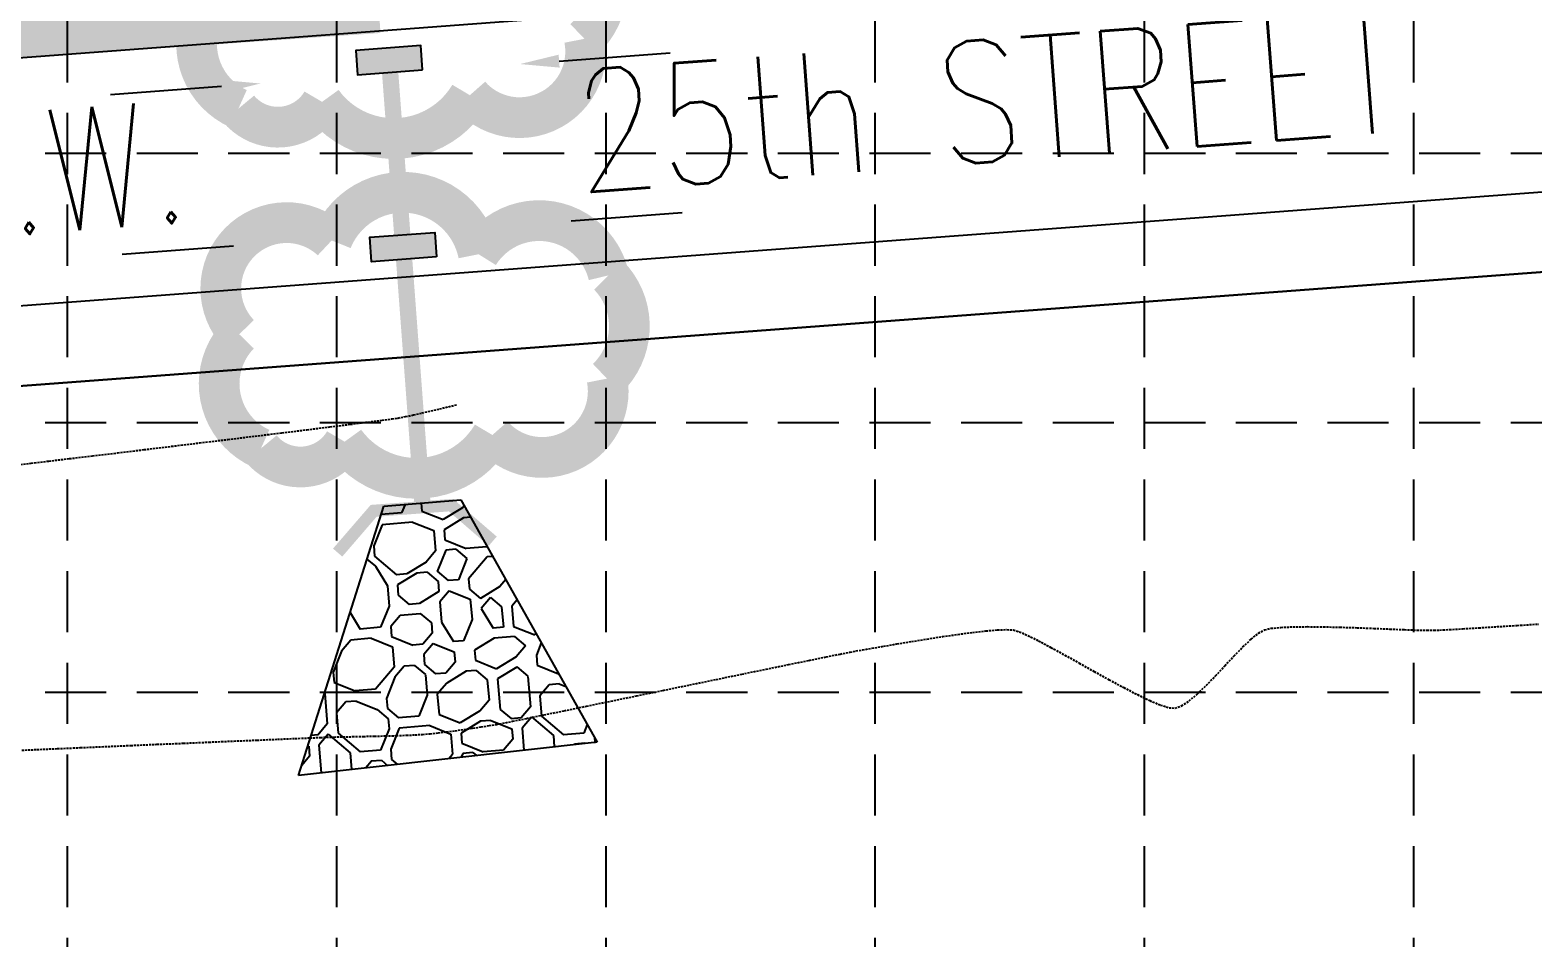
# Model space of a CAD drawing. Header units: inches. Extents: x 7994 to 10114, y 11164 to 12491.
# Drawn here: x 9545.7 to 9730.3, y 11499.5 to 11610.9 of the extents above; entities that cross this region are included whole.
import ezdxf
from ezdxf.enums import TextEntityAlignment as Align

# ---------------------------------------------------------------- set-up
doc = ezdxf.new("R2010")
doc.units = ezdxf.units.IN
doc.header["$MEASUREMENT"] = 0
for name, pattern in [('HIDDEN', [0.375, 0.25, -0.125]), ('HIDDEN2', [0.1875, 0.125, -0.0625]), ('PHANTOM2', [1.25, 0.625, -0.125, 0.125, -0.125, 0.125, -0.125]), ('x4227topo$0$HIDDEN', [0.375, 0.25, -0.125])]:
    doc.linetypes.add(name, pattern=pattern)
for name, color, linetype in [('1 EROSION BLANKET', 84, 'Continuous'), ('1 INLET PROTECTION', 5, 'Continuous'), ('CONTOURS', 43, 'x4227topo$0$HIDDEN'), ('FILTER', 3, 'HIDDEN2'), ('GRID', 254, 'HIDDEN'), ('MISC-6', 6, 'Continuous'), ('SILT-FENCE', 4, 'PHANTOM2'), ('x4227 lots$0$p-row', 5, 'Continuous'), ('x4227 lots$0$P-STREET-NAMES', 4, 'Continuous'), ('x4227 ut01$0$P-STRM-PIPE', 2, 'Continuous')]:
    doc.layers.add(name, color=color, linetype=linetype)
doc.layers.get('0').freeze()
doc.styles.add('x4227 lots$0$romans', font='romans.shx', dxfattribs={"width": 0.8})

# ---------------------------------------------------------------- blocks, each defined once
blk = doc.blocks.new('x4227 ut01$0$HW')
at = {"layer": 'x4227 ut01$0$P-STRM-PIPE', "const_width": 1.5}
blk.add_lwpolyline([(-8.28, 5.31), (-3.49, 0.52), (6.03, 0.52), (10.82, 5.31)], dxfattribs=at)
blk = doc.blocks.new('IP')
at = {"color": 5, "const_width": 0.05}
blk.add_lwpolyline([(0.167, 0.1337, 0.520567), (0.167, 0.1337, 0.765195), (0.0269, 0.0632, 0.417879), (0.0261, -0.0636, 0.6649), (0.1861, -0.088, 0.744833), (0.3666, -0.1032, 0.975642), (0.4791, 0.013, 0.520567), (0.4511, 0.1529, 0.520567), (0.3484, 0.1436, 0.540264), (0.167, 0.1337)], format="xyb", close=True, dxfattribs=at)

msp = doc.modelspace()

# ---------------------------------------------------------------- hatches: boundary and pattern name
at = {"layer": 'x4227 ut01$0$P-STRM-PIPE'}
for points in [[(9593.93, 11606.04), (9593.71, 11609.03), (9585.73, 11608.43), (9585.95, 11605.44)], [(9595.65, 11583.1), (9587.67, 11582.51), (9587.45, 11585.5), (9595.42, 11586.09)]]:
    msp.add_hatch(color=5, dxfattribs=at).paths.add_polyline_path(points)

# ---------------------------------------------------------------- linework, layer by layer
at = {"layer": '1 EROSION BLANKET', "const_width": 9}
msp.add_lwpolyline([(9588.45, 11615.07), (9536.54, 11611.48, -0.444609), (9511.2, 11635.94), (9490.29, 11895.36), (9478.25, 12052.92), (9477.91, 12190.25, -0.425809), (9501.78, 12213.32), (9671.95, 12213.98, -0.071101), (9683.41, 12212.39, -0.341214), (9698.14, 12192.32), (9699, 12067.96), (9700.82, 12035.98), (9704.45, 11990.8), (9722.03, 11769.11), (9725.63, 11723.79)], format="xyb", dxfattribs=at)
at = {"layer": 'CONTOURS', "color": 43}
for p, q in [((9593.86, 11563.94, 1238), (9594.93, 11564.2, 1238)), ((9594.93, 11564.2, 1238), (9596.02, 11564.45, 1238)), ((9596.02, 11564.45, 1238), (9597.1, 11564.71, 1238)), ((9597.1, 11564.71, 1238), (9598.14, 11564.95, 1238)), ((9582.55, 11562.24, 1238), (9585.07, 11562.55, 1238)), ((9585.07, 11562.55, 1238), (9587.23, 11562.83, 1238)), ((9587.23, 11562.83, 1238), (9588.97, 11563.05, 1238)), ((9588.97, 11563.05, 1238), (9590.21, 11563.22, 1238)), ((9590.21, 11563.22, 1238), (9590.9, 11563.32, 1238)), ((9590.9, 11563.32, 1238), (9591.82, 11563.49, 1238)), ((9591.82, 11563.49, 1238), (9592.81, 11563.7, 1238)), ((9592.81, 11563.7, 1238), (9593.86, 11563.94, 1238)), ((9566.54, 11560.27, 1238), (9569.99, 11560.69, 1238)), ((9569.99, 11560.69, 1238), (9573.37, 11561.1, 1238)), ((9573.37, 11561.1, 1238), (9576.63, 11561.5, 1238)), ((9576.63, 11561.5, 1238), (9579.71, 11561.88, 1238)), ((9579.71, 11561.88, 1238), (9582.55, 11562.24, 1238)), ((9550.55, 11558.34, 1238), (9553.38, 11558.67, 1238)), ((9553.38, 11558.67, 1238), (9556.46, 11559.04, 1238)), ((9556.46, 11559.04, 1238), (9559.72, 11559.44, 1238)), ((9559.72, 11559.44, 1238), (9563.1, 11559.85, 1238)), ((9563.1, 11559.85, 1238), (9566.54, 11560.27, 1238)), ((9544.15, 11557.58, 1238), (9545.87, 11557.78, 1238)), ((9545.87, 11557.78, 1238), (9548.03, 11558.04, 1238)), ((9548.03, 11558.04, 1238), (9550.55, 11558.34, 1238)), ((9655.86, 11536.19, 1237), (9657.78, 11536.49, 1237)), ((9657.78, 11536.49, 1237), (9659.67, 11536.76, 1237)), ((9659.67, 11536.76, 1237), (9661.47, 11537, 1237)), ((9661.47, 11537, 1237), (9663.11, 11537.19, 1237)), ((9663.11, 11537.19, 1237), (9664.54, 11537.31, 1237)), ((9664.54, 11537.31, 1237), (9665.68, 11537.35, 1237)), ((9665.68, 11537.35, 1237), (9666.48, 11537.31, 1237)), ((9666.48, 11537.31, 1237), (9667.22, 11537.09, 1237)), ((9667.22, 11537.09, 1237), (9668.27, 11536.62, 1237)), ((9668.27, 11536.62, 1237), (9669.58, 11535.97, 1237)), ((9695.69, 11536.17, 1237), (9696.58, 11536.9, 1237)), ((9696.58, 11536.9, 1237), (9697.34, 11537.32, 1237)), ((9697.34, 11537.32, 1237), (9698.14, 11537.51, 1237)), ((9698.14, 11537.51, 1237), (9699.33, 11537.62, 1237)), ((9699.33, 11537.62, 1237), (9700.84, 11537.69, 1237)), ((9700.84, 11537.69, 1237), (9702.61, 11537.71, 1237)), ((9702.61, 11537.71, 1237), (9704.56, 11537.69, 1237)), ((9704.56, 11537.69, 1237), (9706.61, 11537.64, 1237)), ((9706.61, 11537.64, 1237), (9708.71, 11537.58, 1237)), ((9708.71, 11537.58, 1237), (9710.77, 11537.5, 1237)), ((9710.77, 11537.5, 1237), (9712.73, 11537.42, 1237)), ((9712.73, 11537.42, 1237), (9714.51, 11537.35, 1237)), ((9714.51, 11537.35, 1237), (9716.05, 11537.29, 1237)), ((9716.05, 11537.29, 1237), (9717.27, 11537.26, 1237)), ((9717.27, 11537.26, 1237), (9718.11, 11537.26, 1237)), ((9718.11, 11537.26, 1237), (9718.84, 11537.29, 1237)), ((9718.84, 11537.29, 1237), (9720.05, 11537.36, 1237)), ((9720.05, 11537.36, 1237), (9721.67, 11537.45, 1237)), ((9721.67, 11537.45, 1237), (9723.64, 11537.57, 1237)), ((9723.64, 11537.57, 1237), (9725.9, 11537.71, 1237)), ((9725.9, 11537.71, 1237), (9728.38, 11537.86, 1237)), ((9728.38, 11537.86, 1237), (9731.02, 11538.03, 1237)), ((9646.46, 11534.59, 1237), (9647.16, 11534.73, 1237)), ((9647.16, 11534.73, 1237), (9647.96, 11534.86, 1237)), ((9647.96, 11534.86, 1237), (9649.1, 11535.06, 1237)), ((9649.1, 11535.06, 1237), (9650.53, 11535.31, 1237)), ((9650.53, 11535.31, 1237), (9652.17, 11535.59, 1237)), ((9652.17, 11535.59, 1237), (9653.97, 11535.89, 1237)), ((9653.97, 11535.89, 1237), (9655.86, 11536.19, 1237)), ((9669.58, 11535.97, 1237), (9671.11, 11535.16, 1237)), ((9671.11, 11535.16, 1237), (9672.79, 11534.23, 1237)), ((9693.6, 11534.11, 1237), (9694.68, 11535.22, 1237)), ((9694.68, 11535.22, 1237), (9695.69, 11536.17, 1237)), ((9636.11, 11532.49, 1237), (9638.88, 11533.06, 1237)), ((9638.88, 11533.06, 1237), (9641.36, 11533.57, 1237)), ((9641.36, 11533.57, 1237), (9643.49, 11534, 1237)), ((9643.49, 11534, 1237), (9645.21, 11534.35, 1237)), ((9645.21, 11534.35, 1237), (9646.46, 11534.59, 1237)), ((9672.79, 11534.23, 1237), (9674.57, 11533.24, 1237)), ((9674.57, 11533.24, 1237), (9676.41, 11532.21, 1237)), ((9691.33, 11531.68, 1237), (9692.47, 11532.91, 1237)), ((9692.47, 11532.91, 1237), (9693.6, 11534.11, 1237)), ((9626.73, 11530.56, 1237), (9629.97, 11531.23, 1237)), ((9629.97, 11531.23, 1237), (9633.12, 11531.88, 1237)), ((9633.12, 11531.88, 1237), (9636.11, 11532.49, 1237)), ((9676.41, 11532.21, 1237), (9678.25, 11531.2, 1237)), ((9678.25, 11531.2, 1237), (9680.04, 11530.24, 1237)), ((9690.19, 11530.51, 1237), (9691.33, 11531.68, 1237)), ((9617.06, 11528.57, 1237), (9620.21, 11529.22, 1237)), ((9620.21, 11529.22, 1237), (9623.45, 11529.89, 1237)), ((9623.45, 11529.89, 1237), (9626.73, 11530.56, 1237)), ((9680.04, 11530.24, 1237), (9681.72, 11529.37, 1237)), ((9681.72, 11529.37, 1237), (9683.24, 11528.64, 1237)), ((9688.07, 11528.59, 1237), (9689.1, 11529.46, 1237)), ((9689.1, 11529.46, 1237), (9690.19, 11530.51, 1237)), ((9608.83, 11526.88, 1237), (9611.31, 11527.39, 1237)), ((9611.31, 11527.39, 1237), (9614.07, 11527.96, 1237)), ((9614.07, 11527.96, 1237), (9617.06, 11528.57, 1237)), ((9683.24, 11528.64, 1237), (9684.56, 11528.09, 1237)), ((9684.56, 11528.09, 1237), (9685.61, 11527.76, 1237)), ((9685.61, 11527.76, 1237), (9686.35, 11527.7, 1237)), ((9686.35, 11527.7, 1237), (9687.15, 11527.98, 1237)), ((9687.15, 11527.98, 1237), (9688.07, 11528.59, 1237)), ((9601.12, 11525.41, 1237), (9602.1, 11525.57, 1237)), ((9602.1, 11525.57, 1237), (9603.02, 11525.72, 1237)), ((9603.02, 11525.72, 1237), (9603.73, 11525.85, 1237)), ((9603.73, 11525.85, 1237), (9604.97, 11526.1, 1237)), ((9604.97, 11526.1, 1237), (9606.69, 11526.45, 1237)), ((9606.69, 11526.45, 1237), (9608.83, 11526.88, 1237)), ((9567.71, 11523.54, 1237), (9570.74, 11523.67, 1237)), ((9570.74, 11523.67, 1237), (9573.55, 11523.78, 1237)), ((9573.55, 11523.78, 1237), (9576.09, 11523.89, 1237)), ((9576.09, 11523.89, 1237), (9578.29, 11523.98, 1237)), ((9578.29, 11523.98, 1237), (9580.07, 11524.06, 1237)), ((9580.07, 11524.06, 1237), (9581.37, 11524.11, 1237)), ((9581.37, 11524.11, 1237), (9582.11, 11524.14, 1237)), ((9582.11, 11524.14, 1237), (9583.02, 11524.16, 1237)), ((9583.02, 11524.16, 1237), (9584.11, 11524.19, 1237)), ((9584.11, 11524.19, 1237), (9585.33, 11524.21, 1237)), ((9585.33, 11524.21, 1237), (9586.65, 11524.24, 1237)), ((9586.65, 11524.24, 1237), (9588.02, 11524.27, 1237)), ((9588.02, 11524.27, 1237), (9589.38, 11524.3, 1237)), ((9589.38, 11524.3, 1237), (9590.7, 11524.33, 1237)), ((9590.7, 11524.33, 1237), (9591.93, 11524.38, 1237)), ((9591.93, 11524.38, 1237), (9593.01, 11524.43, 1237)), ((9593.01, 11524.43, 1237), (9593.92, 11524.49, 1237)), ((9593.92, 11524.49, 1237), (9594.84, 11524.57, 1237)), ((9594.84, 11524.57, 1237), (9595.84, 11524.68, 1237)), ((9595.84, 11524.68, 1237), (9596.87, 11524.8, 1237)), ((9596.87, 11524.8, 1237), (9597.94, 11524.94, 1237)), ((9597.94, 11524.94, 1237), (9599.02, 11525.09, 1237)), ((9599.02, 11525.09, 1237), (9600.08, 11525.25, 1237)), ((9600.08, 11525.25, 1237), (9601.12, 11525.41, 1237)), ((9544.34, 11522.53, 1237), (9546.54, 11522.63, 1237)), ((9546.54, 11522.63, 1237), (9549.08, 11522.74, 1237)), ((9549.08, 11522.74, 1237), (9551.89, 11522.86, 1237)), ((9551.89, 11522.86, 1237), (9554.92, 11522.99, 1237)), ((9554.92, 11522.99, 1237), (9558.08, 11523.13, 1237)), ((9558.08, 11523.13, 1237), (9561.31, 11523.27, 1237)), ((9561.31, 11523.27, 1237), (9564.55, 11523.4, 1237)), ((9564.55, 11523.4, 1237), (9567.71, 11523.54, 1237))]:
    msp.add_line(p, q, dxfattribs=at)
at = {"layer": 'FILTER', "color": 7, "linetype": 'Continuous'}
for p, q in [((9623.54, 11613.44), (9536.78, 11606.95)), ((9425.14, 11568.16), (9732.55, 11591.17))]:
    msp.add_line(p, q, dxfattribs=at)
at = {"layer": 'GRID', "color": 253, "linetype": 'HIDDEN', "ltscale": 30}
for p, q in [((9550.27, 12455.77), (9550.27, 11298)), ((9583.34, 12455.77), (9583.34, 11298)), ((9616.42, 12455.77), (9616.42, 11298)), ((9649.49, 12455.77), (9649.49, 11298)), ((9682.57, 12455.77), (9682.57, 11298)), ((9715.64, 12455.77), (9715.64, 11298)), ((8028.82, 11595.82), (10079.47, 11595.82)), ((8028.82, 11562.75), (10079.47, 11562.75)), ((8028.82, 11529.67), (10079.47, 11529.67))]:
    msp.add_line(p, q, dxfattribs=at)
at = {"layer": 'MISC-6', "color": 1}
for p, q in [((9589.16, 11552.5), (9598.64, 11553.28)), ((9598.64, 11553.28), (9615.38, 11523.53)), ((9578.69, 11519.45), (9589.16, 11552.5)), ((9588.84, 11551.49), (9588.86, 11551.47)), ((9591.36, 11551.68), (9588.86, 11551.47)), ((9591.77, 11552.71), (9591.36, 11551.68)), ((9593.77, 11552.88), (9593.85, 11551.89)), ((9593.85, 11551.89), (9596.45, 11550.85)), ((9598.85, 11552.31), (9596.46, 11550.85)), ((9599.05, 11552.55), (9598.85, 11552.3)), ((9588.97, 11550.22), (9587.93, 11547.62)), ((9592.71, 11550.53), (9588.97, 11550.22)), ((9592.71, 11550.53), (9595.31, 11549.5)), ((9595.31, 11549.5), (9595.52, 11547)), ((9598.95, 11551.06), (9596.56, 11549.6)), ((9596.56, 11549.6), (9596.67, 11548.35)), ((9599.85, 11551.13), (9598.95, 11551.06)), ((9587.93, 11547.62), (9588.03, 11546.37)), ((9596.66, 11548.35), (9599.27, 11547.31)), ((9601.84, 11547.61), (9601.76, 11547.52)), ((9587.1, 11546.01), (9588.14, 11545.13)), ((9588.03, 11546.38), (9590.74, 11544.09)), ((9595.52, 11547), (9594.38, 11545.64)), ((9596.77, 11547.11), (9595.73, 11544.5)), ((9598.02, 11547.21), (9596.77, 11547.1)), ((9598.02, 11547.21), (9599.37, 11546.07)), ((9599.37, 11546.07), (9598.33, 11543.47)), ((9601.76, 11547.52), (9599.27, 11547.31)), ((9601.87, 11546.27), (9599.58, 11543.57)), ((9601.87, 11546.27), (9599.58, 11543.57)), ((9602.55, 11546.33), (9601.87, 11546.28)), ((9588.14, 11545.12), (9589.6, 11542.73)), ((9591.99, 11544.19), (9590.74, 11544.08)), ((9593.24, 11544.29), (9590.84, 11542.83)), ((9594.38, 11545.64), (9591.99, 11544.19)), ((9594.48, 11544.4), (9593.24, 11544.29)), ((9594.48, 11544.4), (9595.84, 11543.26)), ((9595.73, 11544.51), (9597.09, 11543.36)), ((9589.6, 11542.73), (9589.81, 11540.23)), ((9590.84, 11542.84), (9590.95, 11541.59)), ((9595.84, 11543.25), (9595.94, 11542.01)), ((9597.19, 11542.11), (9596.05, 11540.76)), ((9598.33, 11543.46), (9597.08, 11543.36)), ((9597.19, 11542.11), (9599.79, 11541.07)), ((9599.58, 11543.57), (9599.69, 11542.32)), ((9599.69, 11542.33), (9601.04, 11541.18)), ((9603.43, 11542.63), (9601.04, 11541.18)), ((9604.15, 11543.49), (9603.43, 11542.63)), ((9589.81, 11540.24), (9588.77, 11537.63)), ((9590.95, 11541.59), (9592.3, 11540.45)), ((9593.55, 11540.55), (9592.3, 11540.44)), ((9595.94, 11542.01), (9593.55, 11540.55)), ((9596.05, 11540.76), (9596.26, 11538.26)), ((9599.79, 11541.07), (9600, 11538.58)), ((9602.29, 11541.28), (9601.14, 11539.93)), ((9602.29, 11541.29), (9603.64, 11540.15)), ((9605.54, 11541.01), (9604.89, 11540.24)), ((9604.89, 11540.24), (9605.1, 11537.75)), ((9585.03, 11539.46), (9586.27, 11537.42)), ((9591.16, 11539.09), (9590.02, 11537.73)), ((9593.65, 11539.3), (9591.16, 11539.09)), ((9593.65, 11539.31), (9595.01, 11538.16)), ((9600, 11538.58), (9598.96, 11535.98)), ((9601.14, 11539.93), (9602.6, 11537.54)), ((9603.64, 11540.14), (9603.85, 11537.64)), ((9588.77, 11537.63), (9586.27, 11537.42)), ((9590.02, 11537.74), (9590.12, 11536.49)), ((9590.12, 11536.49), (9592.72, 11535.45)), ((9595.11, 11536.91), (9593.97, 11535.55)), ((9595.01, 11538.16), (9595.11, 11536.91)), ((9596.26, 11538.26), (9597.72, 11535.87)), ((9603.85, 11537.64), (9602.6, 11537.54)), ((9605.2, 11536.5), (9602.71, 11536.29)), ((9605.1, 11537.75), (9607.7, 11536.71)), ((9605.2, 11536.51), (9606.55, 11535.36)), ((9607.86, 11536.9), (9607.7, 11536.71)), ((9607.86, 11536.9), (9607.7, 11536.71)), ((9583.99, 11534.72), (9582.95, 11532.12)), ((9585.13, 11536.07), (9583.99, 11534.71)), ((9587.62, 11536.28), (9585.13, 11536.07)), ((9587.62, 11536.28), (9590.22, 11535.24)), ((9590.23, 11535.24), (9590.44, 11532.75)), ((9593.97, 11535.56), (9592.72, 11535.45)), ((9595.22, 11535.66), (9594.08, 11534.31)), ((9595.22, 11535.66), (9597.82, 11534.62)), ((9598.96, 11535.98), (9597.71, 11535.87)), ((9600.31, 11534.83), (9600.42, 11533.58)), ((9602.71, 11536.29), (9600.32, 11534.83)), ((9606.56, 11535.35), (9605.41, 11534)), ((9608.51, 11535.73), (9607.91, 11534.22)), ((9591.68, 11532.85), (9590.54, 11531.49)), ((9592.93, 11532.96), (9591.68, 11532.85)), ((9592.93, 11532.96), (9594.28, 11531.82)), ((9594.07, 11534.31), (9594.18, 11533.06)), ((9594.18, 11533.07), (9595.53, 11531.92)), ((9597.92, 11533.37), (9596.78, 11532.02)), ((9597.82, 11534.62), (9597.92, 11533.37)), ((9600.42, 11533.59), (9603.02, 11532.55)), ((9605.41, 11534), (9603.02, 11532.55)), ((9607.91, 11534.21), (9608.01, 11532.97)), ((9608.01, 11532.97), (9610.61, 11531.93)), ((9582.95, 11532.12), (9583.05, 11530.87)), ((9590.44, 11532.74), (9588.15, 11530.04)), ((9590.54, 11531.5), (9589.5, 11528.9)), ((9594.28, 11531.81), (9594.49, 11529.32)), ((9596.78, 11532.02), (9595.53, 11531.92)), ((9599.28, 11532.23), (9596.89, 11530.77)), ((9600.52, 11532.34), (9599.28, 11532.23)), ((9600.53, 11532.34), (9601.88, 11531.2)), ((9601.88, 11531.19), (9602.09, 11528.7)), ((9605.52, 11532.75), (9603.13, 11531.3)), ((9603.13, 11531.3), (9603.44, 11527.55)), ((9605.52, 11532.76), (9606.87, 11531.62)), ((9606.87, 11531.61), (9607.18, 11527.87)), ((9610.65, 11531.93), (9610.61, 11531.93)), ((9581.89, 11529.54), (9581.91, 11529.52)), ((9581.91, 11529.52), (9582.22, 11525.77)), ((9583.05, 11530.87), (9585.65, 11529.83)), ((9588.15, 11530.04), (9585.65, 11529.83)), ((9594.49, 11529.32), (9593.46, 11526.72)), ((9596.89, 11530.77), (9595.74, 11529.42)), ((9595.74, 11529.42), (9595.95, 11526.92)), ((9609.47, 11530.57), (9608.33, 11529.22)), ((9608.33, 11529.22), (9608.54, 11526.73)), ((9610.72, 11530.68), (9609.47, 11530.57)), ((9610.72, 11530.68), (9611.54, 11530.35)), ((9584.51, 11528.47), (9583.37, 11527.12)), ((9585.76, 11528.58), (9584.51, 11528.48)), ((9585.76, 11528.58), (9588.36, 11527.54)), ((9588.36, 11527.55), (9589.71, 11526.41)), ((9589.5, 11528.9), (9589.61, 11527.65)), ((9589.61, 11527.65), (9590.96, 11526.51)), ((9600.94, 11527.34), (9598.55, 11525.89)), ((9602.09, 11528.69), (9600.95, 11527.34)), ((9603.44, 11527.56), (9604.79, 11526.42)), ((9607.19, 11527.87), (9606.04, 11526.51)), ((9582.22, 11525.77), (9581.08, 11524.41)), ((9583.37, 11527.12), (9583.58, 11524.63)), ((9589.71, 11526.4), (9589.82, 11525.15)), ((9593.46, 11526.71), (9590.96, 11526.5)), ((9594.81, 11525.57), (9591.06, 11525.26)), ((9594.81, 11525.57), (9597.41, 11524.53)), ((9595.95, 11526.93), (9598.55, 11525.89)), ((9601.05, 11526.09), (9598.66, 11524.64)), ((9602.3, 11526.2), (9601.05, 11526.1)), ((9602.3, 11526.2), (9604.9, 11525.16)), ((9606.04, 11526.52), (9604.79, 11526.41)), ((9607.29, 11526.62), (9606.15, 11525.26)), ((9607.29, 11526.63), (9610, 11524.34)), ((9608.54, 11526.73), (9611.24, 11524.44)), ((9614.16, 11525.7), (9613.74, 11524.65)), ((9581.08, 11524.42), (9580.24, 11524.35)), ((9582.33, 11524.52), (9581.19, 11523.17)), ((9582.33, 11524.53), (9585.03, 11522.24)), ((9583.58, 11524.63), (9586.28, 11522.35)), ((9589.82, 11525.15), (9588.78, 11522.55)), ((9591.06, 11525.26), (9590.03, 11522.66)), ((9597.41, 11524.53), (9597.62, 11522.04)), ((9598.66, 11524.64), (9598.76, 11523.39)), ((9605, 11523.91), (9603.86, 11522.56)), ((9604.9, 11525.16), (9605, 11523.91)), ((9606.15, 11525.27), (9606.38, 11522.53)), ((9610, 11524.33), (9610.11, 11522.94)), ((9613.74, 11524.65), (9611.24, 11524.44)), ((9615.04, 11524.13), (9615.09, 11523.51)), ((9615.38, 11523.53), (9578.69, 11519.45)), ((9580.04, 11521.81), (9579.08, 11520.68)), ((9579.85, 11523.1), (9579.94, 11523.07)), ((9579.94, 11523.06), (9580.04, 11521.82)), ((9581.18, 11523.17), (9581.47, 11519.76)), ((9585.03, 11522.24), (9585.21, 11520.17)), ((9588.78, 11522.55), (9586.28, 11522.34)), ((9590.03, 11522.66), (9590.13, 11521.41)), ((9597.62, 11522.03), (9597.17, 11521.5)), ((9598.87, 11522.14), (9598.68, 11521.67)), ((9598.76, 11523.39), (9601.36, 11522.35)), ((9600.12, 11522.25), (9598.87, 11522.14)), ((9600.12, 11522.25), (9600.56, 11521.88)), ((9603.86, 11522.56), (9601.36, 11522.35)), ((9612.6, 11523.29), (9612.53, 11523.21)), ((9613.84, 11523.4), (9612.6, 11523.3)), ((9613.85, 11523.41), (9613.9, 11523.36)), ((9615.09, 11523.51), (9615.11, 11523.5)), ((9587.64, 11521.2), (9586.94, 11520.37)), ((9588.88, 11521.3), (9587.63, 11521.2)), ((9588.88, 11521.31), (9589.64, 11520.67)), ((9590.13, 11521.41), (9590.85, 11520.8))]:
    msp.add_line(p, q, dxfattribs=at)
at = {"layer": 'MISC-6', "color": 7}
for points in [[(9610.7, 11607.13), (9624.35, 11608.15)], [(9570.7, 11584.43), (9557.04, 11583.41)]]:
    msp.add_lwpolyline(points, dxfattribs=at)
at = {"layer": 'MISC-6', "color": 7, "extrusion": (0, 0, -1)}
for points in [[(-9569.23, 11604.02), (-9555.58, 11603)], [(-9612.16, 11587.53), (-9625.82, 11588.55)]]:
    msp.add_lwpolyline(points, dxfattribs=at)
at = {"layer": 'MISC-6', "color": 7}
for points in [[(9610.76, 11606.33), (9605.91, 11606.77), (9610.64, 11607.92)], [(9570.64, 11585.22), (9575.48, 11584.79), (9570.76, 11583.63)]]:
    msp.add_solid(points, dxfattribs=at)
at = {"layer": 'MISC-6', "color": 7, "extrusion": (0, 0, -1)}
for points in [[(-9569.29, 11603.22), (-9574.02, 11604.38), (-9569.17, 11604.82)], [(-9612.1, 11588.33), (-9607.38, 11587.17), (-9612.22, 11586.73)]]:
    msp.add_solid(points, dxfattribs=at)
at = {"layer": 'SILT-FENCE', "color": 7, "linetype": 'Continuous'}
msp.add_line((9753.57, 11582.89), (9118.47, 11535.35), dxfattribs=at)
at = {"layer": 'x4227 lots$0$p-row', "color": 7}
msp.add_line((9118.47, 11535.35), (9753.57, 11582.89), dxfattribs=at)
at = {"layer": 'x4227 ut01$0$P-STRM-PIPE', "color": 5}
for points in [[(9593.93, 11606.04), (9593.71, 11609.03), (9585.73, 11608.43), (9585.95, 11605.44)], [(9595.65, 11583.1), (9587.67, 11582.51), (9587.45, 11585.5), (9595.42, 11586.09)]]:
    msp.add_lwpolyline(points, close=True, dxfattribs=at)
at = {"layer": 'x4227 ut01$0$P-STRM-PIPE', "color": 5, "const_width": 2}
msp.add_lwpolyline([(9589.72, 11608.73), (9593.9, 11552.89)], dxfattribs=at)

# ---------------------------------------------------------------- block references
at = {"layer": '1 INLET PROTECTION', "xscale": 99.99999999999996, "yscale": 100.0000000000001, "zscale": 100, "rotation": 179.4591872279676}
for p in [(9616.56, 11616.16), (9619.33, 11574.45)]:
    msp.add_blockref('IP', p, dxfattribs=at)
at = {"layer": 'x4227 ut01$0$P-STRM-PIPE', "color": 5, "rotation": 184.1953696615521}
msp.add_blockref('x4227 ut01$0$HW', (9593.9, 11552.89), dxfattribs=at)

# ---------------------------------------------------------------- texts
at = {"layer": 'x4227 lots$0$P-STREET-NAMES', "color": 7, "style": 'x4227 lots$0$romans', "width": 0.8}
msp.add_text('S.W.     25th STREET', height=15, rotation=4.2805, dxfattribs=at).set_placement((9623.22, 11599.24), align=Align.MIDDLE)

doc.saveas('drawing.dxf')
